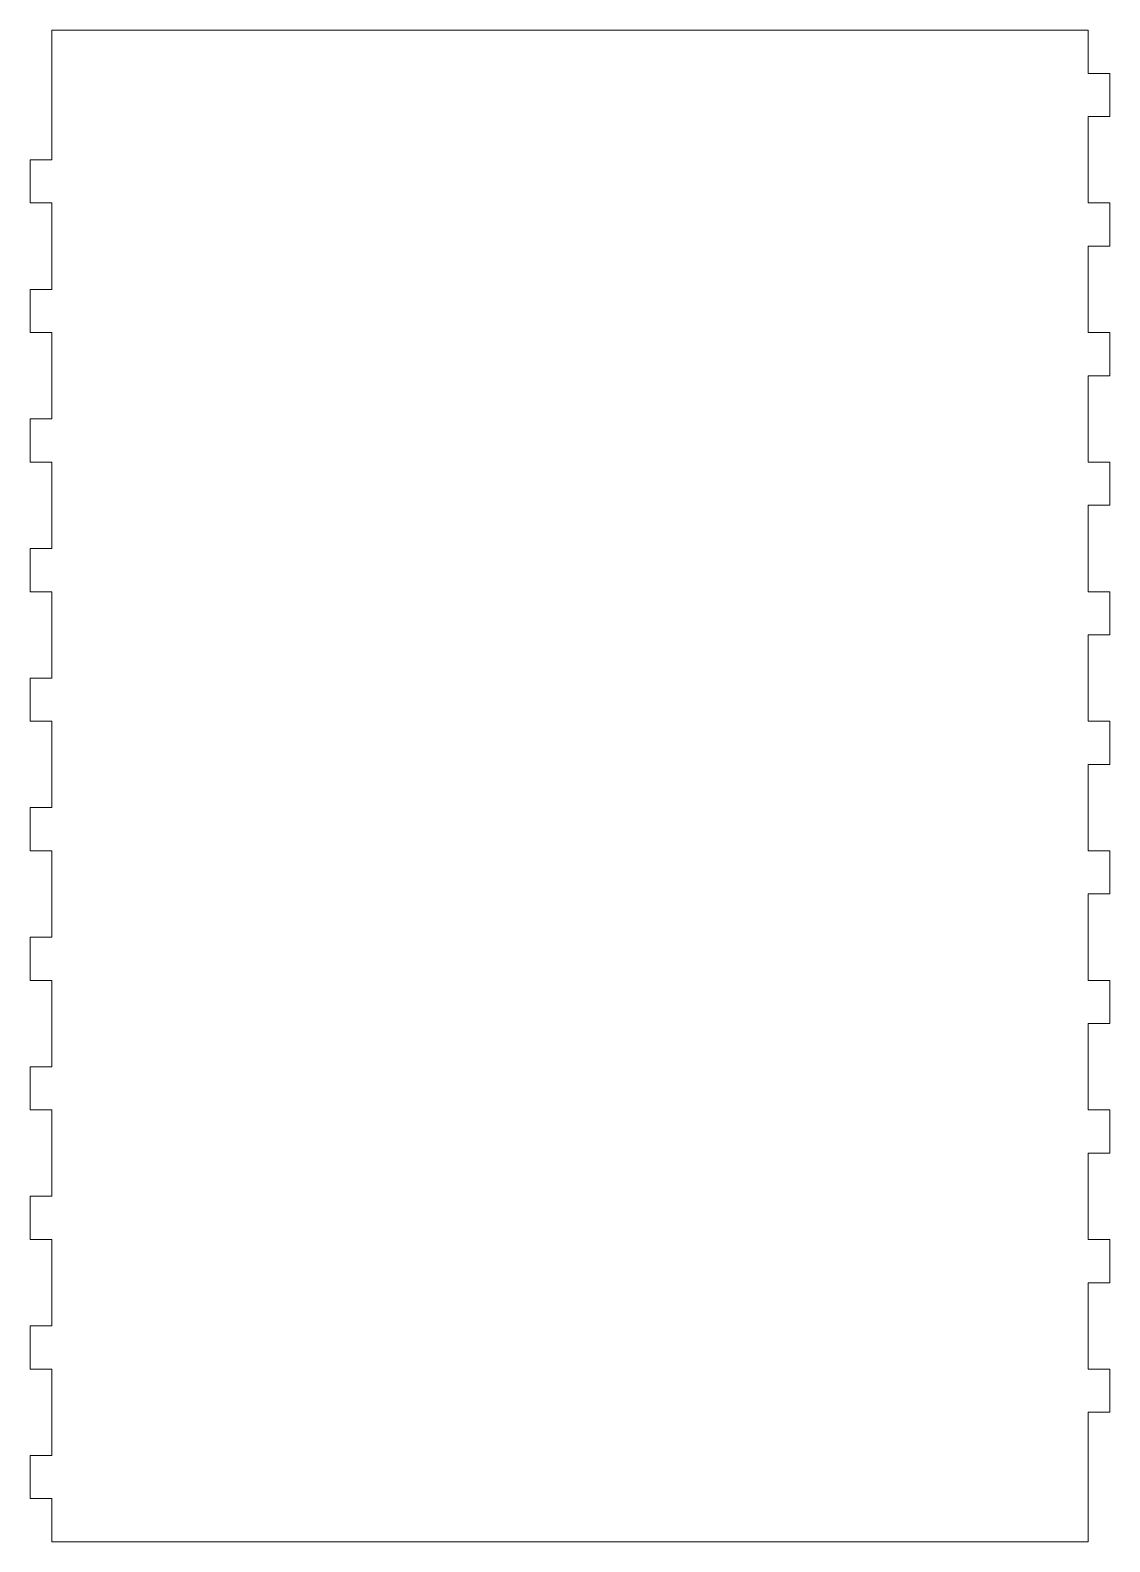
# Model space of a CAD drawing. Header units: millimetres. Extents: x -238 to 12, y -129 to 221.
import ezdxf

# ---------------------------------------------------------------- set-up
doc = ezdxf.new("R2010")
doc.units = ezdxf.units.MM

msp = doc.modelspace()

# ---------------------------------------------------------------- linework, layer by layer
at = {"color": 7, "linetype": 'Continuous', "lineweight": 15}
for p, q in [((-233.17, 221.24), (-233.17, 191.24)), ((6.83, 221.24), (-233.17, 221.24)), ((6.83, 211.24), (6.83, 221.24)), ((11.83, 211.24), (6.83, 211.24)), ((11.83, 201.24), (11.83, 211.24)), ((6.83, 201.24), (11.83, 201.24)), ((6.83, 181.24), (6.83, 201.24)), ((-238.17, 191.24), (-238.17, 181.24)), ((-233.17, 191.24), (-238.17, 191.24)), ((-238.17, 181.24), (-233.17, 181.24)), ((-233.17, 181.24), (-233.17, 161.24)), ((11.83, 181.24), (6.83, 181.24)), ((11.83, 171.24), (11.83, 181.24)), ((6.83, 171.24), (11.83, 171.24)), ((6.83, 151.24), (6.83, 171.24)), ((-238.17, 161.24), (-238.17, 151.24)), ((-233.17, 161.24), (-238.17, 161.24)), ((-238.17, 151.24), (-233.17, 151.24)), ((-233.17, 151.24), (-233.17, 131.24)), ((11.83, 151.24), (6.83, 151.24)), ((11.83, 141.24), (11.83, 151.24)), ((6.83, 141.24), (11.83, 141.24)), ((6.83, 121.24), (6.83, 141.24)), ((-238.17, 131.24), (-238.17, 121.24)), ((-233.17, 131.24), (-238.17, 131.24)), ((-238.17, 121.24), (-233.17, 121.24)), ((-233.17, 121.24), (-233.17, 101.24)), ((11.83, 121.24), (6.83, 121.24)), ((11.83, 111.24), (11.83, 121.24)), ((6.83, 111.24), (11.83, 111.24)), ((6.83, 91.24), (6.83, 111.24)), ((-238.17, 101.24), (-238.17, 91.24)), ((-233.17, 101.24), (-238.17, 101.24)), ((-238.17, 91.24), (-233.17, 91.24)), ((-233.17, 91.24), (-233.17, 71.24)), ((11.83, 91.24), (6.83, 91.24)), ((11.83, 81.24), (11.83, 91.24)), ((6.83, 81.24), (11.83, 81.24)), ((6.83, 61.24), (6.83, 81.24)), ((-238.17, 71.24), (-238.17, 61.24)), ((-233.17, 71.24), (-238.17, 71.24)), ((-238.17, 61.24), (-233.17, 61.24)), ((-233.17, 61.24), (-233.17, 41.24)), ((11.83, 61.24), (6.83, 61.24)), ((11.83, 51.24), (11.83, 61.24)), ((6.83, 51.24), (11.83, 51.24)), ((6.83, 31.24), (6.83, 51.24)), ((-238.17, 41.24), (-238.17, 31.24)), ((-233.17, 41.24), (-238.17, 41.24)), ((-238.17, 31.24), (-233.17, 31.24)), ((-233.17, 31.24), (-233.17, 11.24)), ((11.83, 31.24), (6.83, 31.24)), ((11.83, 21.24), (11.83, 31.24)), ((6.83, 21.24), (11.83, 21.24)), ((6.83, 1.24), (6.83, 21.24)), ((-238.17, 11.24), (-238.17, 1.24)), ((-233.17, 11.24), (-238.17, 11.24)), ((-238.17, 1.24), (-233.17, 1.24)), ((-233.17, 1.24), (-233.17, -18.76)), ((11.83, 1.24), (6.83, 1.24)), ((11.83, -8.76), (11.83, 1.24)), ((6.83, -8.76), (11.83, -8.76)), ((6.83, -28.76), (6.83, -8.76)), ((-238.17, -18.76), (-238.17, -28.76)), ((-233.17, -18.76), (-238.17, -18.76)), ((-238.17, -28.76), (-233.17, -28.76)), ((-233.17, -28.76), (-233.17, -48.76)), ((11.83, -28.76), (6.83, -28.76)), ((11.83, -38.76), (11.83, -28.76)), ((6.83, -38.76), (11.83, -38.76)), ((6.83, -58.76), (6.83, -38.76)), ((-238.17, -48.76), (-238.17, -58.76)), ((-233.17, -48.76), (-238.17, -48.76)), ((-238.17, -58.76), (-233.17, -58.76)), ((-233.17, -58.76), (-233.17, -78.76)), ((11.83, -58.76), (6.83, -58.76)), ((11.83, -68.76), (11.83, -58.76)), ((6.83, -68.76), (11.83, -68.76)), ((6.83, -88.76), (6.83, -68.76)), ((-238.17, -78.76), (-238.17, -88.76)), ((-233.17, -78.76), (-238.17, -78.76)), ((-238.17, -88.76), (-233.17, -88.76)), ((-233.17, -88.76), (-233.17, -108.76)), ((11.83, -88.76), (6.83, -88.76)), ((11.83, -98.76), (11.83, -88.76)), ((6.83, -98.76), (11.83, -98.76)), ((6.83, -128.76), (6.83, -98.76)), ((-238.17, -108.76), (-238.17, -118.76)), ((-233.17, -108.76), (-238.17, -108.76)), ((-238.17, -118.76), (-233.17, -118.76)), ((-233.17, -118.76), (-233.17, -128.76)), ((-233.17, -128.76), (6.83, -128.76))]:
    msp.add_line(p, q, dxfattribs=at)

doc.saveas('drawing.dxf')
